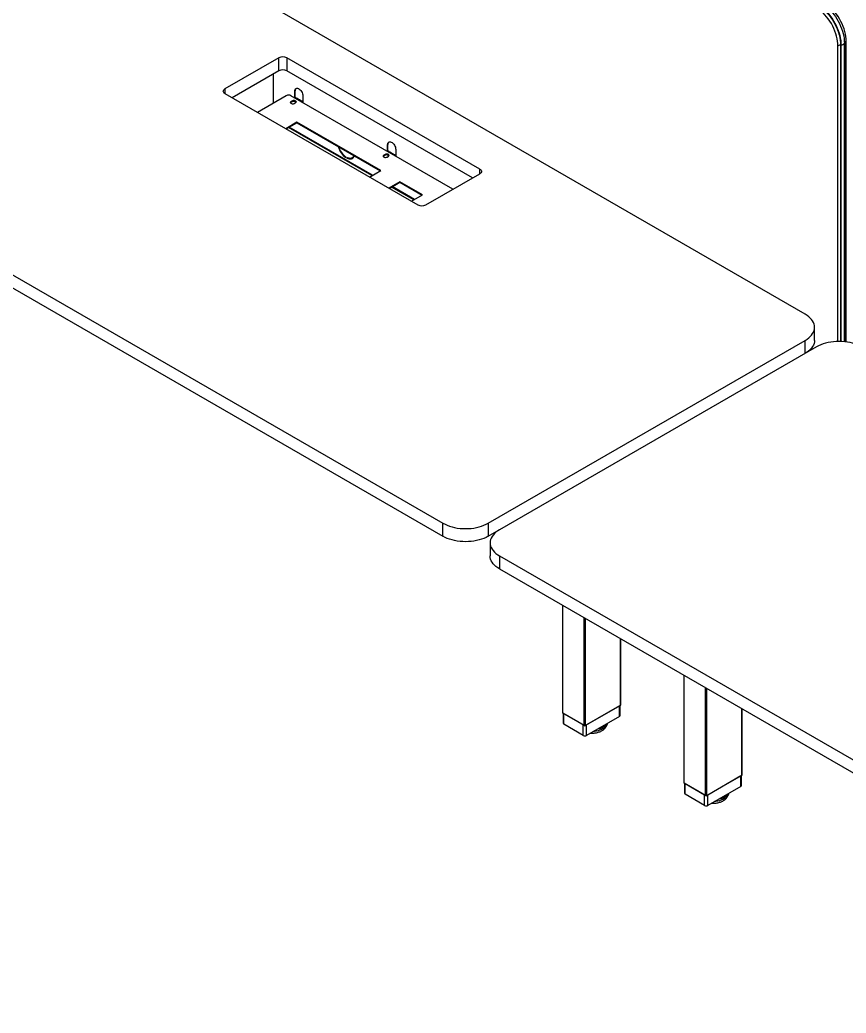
# Model space of a CAD drawing. Header units: millimetres. Extents: x -429 to 16771, y -1239 to 5751.
# Drawn here: x 13625 to 14916, y -928 to 624 of the extents above; entities that cross this region are included whole.
import ezdxf

# ---------------------------------------------------------------- set-up
doc = ezdxf.new("R2010")
doc.units = ezdxf.units.MM
doc.header["$LTSCALE"] = 100

msp = doc.modelspace()

# ---------------------------------------------------------------- linework, layer by layer
at = {"color": 7, "linetype": 'Continuous', "lineweight": -3}
for p, q in [((14851.75, 164.4), (13649.67, 858.35)), ((14913.04, 589.28), (14915.74, 590.84)), ((14915.74, 121.13), (14915.74, 590.84)), ((14903.02, 583.49), (14907.04, 585.82)), ((14903.02, 121.81), (14903.02, 583.49)), ((14906.99, 585.33), (14906.99, 121.8)), ((14907.26, 585.13), (14907.05, 585.25)), ((14907.05, 585.25), (14907.05, 121.8)), ((14907.25, 586.17), (14907.26, 585.13)), ((14907.26, 585.13), (14907.26, 121.8)), ((14907.73, 585.05), (14907.73, 121.78)), ((14913.05, 588.12), (14913.05, 121.44)), ((14913.06, 121.43), (14913.06, 588.19)), ((14029.74, 565.06), (13945.59, 516.48)), ((14029.74, 544.64), (14029.74, 565.06)), ((14343.69, 391.16), (14042.47, 565.06)), ((14042.47, 565.06), (14042.47, 544.64)), ((14029.74, 544.64), (13956.91, 502.6)), ((14332.38, 377.28), (14042.47, 544.64)), ((13083.98, 531.79), (14286.07, -162.16)), ((14020.76, 539.46), (14020.76, 493.81)), ((14021.04, 539.62), (14021.04, 493.98)), ((13945.59, 516.48), (13945.59, 509.13)), ((14055.19, 513.2), (14054.63, 512.88)), ((14054.63, 503.14), (14054.63, 512.88)), ((14055.19, 503.13), (14055.19, 513.2)), ((13083.98, 511.37), (14286.07, -182.57)), ((13945.59, 509.13), (14246.82, 335.24)), ((14041.41, 505.73), (13996.44, 479.78)), ((14301.68, 359.56), (14048.48, 505.73)), ((14050.95, 497.77), (14048.83, 496.55)), ((14048.83, 495.73), (14050.95, 496.96)), ((14050.95, 496.96), (14050.95, 497.77)), ((14054.42, 503.04), (14053.78, 502.67)), ((14054.42, 503.04), (14056.18, 502.02)), ((14056.98, 502.1), (14055.22, 503.12)), ((14057.6, 501.2), (14056.18, 502.02)), ((14057.6, 501.2), (14059.72, 499.98)), ((14060.52, 500.06), (14058.4, 501.28)), ((14061.13, 499.16), (14059.72, 499.98)), ((14061.13, 499.16), (14063.26, 497.94)), ((14064.06, 498.01), (14061.93, 499.24)), ((14064.67, 497.12), (14063.26, 497.94)), ((14064.67, 497.12), (14066.44, 496.1)), ((14067.24, 496.18), (14065.47, 497.2)), ((14067.36, 505.53), (14067.36, 494.91)), ((14048.83, 495.73), (14048.83, 496.55)), ((14053.78, 493.69), (14055.9, 494.92)), ((14065.8, 495.73), (14066.44, 496.1)), ((14066.37, 495.4), (14066.44, 495.45)), ((14066.44, 495.45), (14066.44, 496.1)), ((14066.44, 495.45), (14067, 495.12)), ((14067, 495.12), (14067.36, 495.32)), ((14067.36, 494.91), (14067, 495.12)), ((14058, 464.32), (14040.61, 454.28)), ((14041.32, 453.87), (14058, 463.5)), ((14175.08, 380.87), (14044.98, 455.98)), ((14176.22, 381.53), (14046.11, 456.64)), ((14188.81, 388.8), (14058, 464.32)), ((14058, 463.5), (14058, 464.32)), ((14058, 463.5), (14188.1, 388.39)), ((14199.37, 419.36), (14198.74, 418.99)), ((14199.37, 419.36), (14201.14, 418.34)), ((14200.15, 429.52), (14199.59, 429.2)), ((14199.59, 419.46), (14199.59, 429.2)), ((14200.15, 419.45), (14200.15, 429.52)), ((14201.94, 418.42), (14200.17, 419.44)), ((14212.31, 421.85), (14212.31, 411.23)), ((14134.53, 409.21), (14134.53, 410.02)), ((14135.95, 409.21), (14135.95, 408.39)), ((14135.95, 408.39), (14136.51, 408.72)), ((14136.51, 408.93), (14136.51, 408.72)), ((14143.88, 408.51), (14144.88, 407.94)), ((14144.24, 408.7), (14144.8, 409.03)), ((14195.91, 414.09), (14193.79, 412.87)), ((14193.79, 412.05), (14195.91, 413.27)), ((14193.79, 412.05), (14193.79, 412.87)), ((14195.91, 413.27), (14195.91, 414.09)), ((14198.74, 410.01), (14200.86, 411.23)), ((14202.56, 417.52), (14201.14, 418.34)), ((14202.56, 417.52), (14204.68, 416.29)), ((14205.48, 416.37), (14203.36, 417.6)), ((14206.09, 415.48), (14204.68, 416.29)), ((14206.09, 415.48), (14208.21, 414.25)), ((14209.01, 414.33), (14206.89, 415.56)), ((14209.63, 413.44), (14208.21, 414.25)), ((14209.63, 413.44), (14211.39, 412.42)), ((14212.19, 412.5), (14210.43, 413.52)), ((14210.76, 412.05), (14211.39, 412.42)), ((14211.32, 411.72), (14211.39, 411.76)), ((14211.39, 411.76), (14211.39, 412.42)), ((14211.39, 411.76), (14211.96, 411.44)), ((14211.96, 411.44), (14212.31, 411.64)), ((14212.31, 411.23), (14211.96, 411.44)), ((14171.43, 378.76), (14188.81, 388.8)), ((14343.69, 383.81), (14343.69, 391.16)), ((14259.55, 335.24), (14343.69, 383.81)), ((14218.86, 371.45), (14201.48, 361.41)), ((14202.18, 361), (14218.86, 370.63)), ((14240.49, 343.12), (14205.84, 363.12)), ((14241.62, 343.77), (14206.98, 363.77)), ((14254.22, 351.04), (14218.86, 371.45)), ((14218.86, 370.63), (14218.86, 371.45)), ((14218.86, 370.63), (14253.51, 350.63)), ((14236.83, 341), (14254.22, 351.04)), ((14866.4, 123.58), (14866.4, 143.99)), ((14356.78, -162.16), (14851.75, 123.58)), ((14869.43, 113.38), (14374.45, -172.36)), ((14851.75, 103.17), (14851.75, 123.58)), ((14286.07, -182.57), (14286.07, -162.16)), ((14356.78, -162.16), (14356.78, -182.57)), ((14356.78, -182.57), (14374.01, -172.63)), ((14359.81, -192.78), (14359.81, -213.19)), ((14374.45, -213.19), (15576.53, -907.13)), ((14374.45, -213.19), (14374.45, -233.6)), ((14374.45, -233.6), (15576.53, -927.55)), ((14473.01, -290.49), (14473.01, -458.39)), ((14473.45, -459), (14473.45, -290.75)), ((14506.68, -478.19), (14506.68, -309.93)), ((14508.8, -478.19), (14508.8, -311.16)), ((14563.25, -446.76), (14563.25, -342.59)), ((14563.69, -446.14), (14563.69, -342.84)), ((14662.51, -399.89), (14662.51, -567.79)), ((14662.95, -568.4), (14662.95, -400.15)), ((14696.19, -587.59), (14696.19, -419.33)), ((14698.31, -587.59), (14698.31, -420.56)), ((14563.25, -446.76), (14508.8, -478.19)), ((14561.84, -447.57), (14510.22, -477.37)), ((14561.84, -463.9), (14561.84, -447.57)), ((14562.86, -462.47), (14562.86, -446.98)), ((14506.68, -478.19), (14473.45, -459)), ((14473.84, -459.23), (14473.84, -474.72)), ((14505.27, -477.37), (14474.86, -459.82)), ((14474.86, -476.15), (14474.86, -459.82)), ((14561.84, -463.9), (14510.22, -493.7)), ((14752.76, -556.16), (14752.76, -451.99)), ((14753.19, -555.54), (14753.19, -452.24)), ((14505.27, -493.7), (14474.86, -476.15)), ((14505.27, -493.7), (14505.27, -477.37)), ((14510.22, -493.7), (14510.22, -477.37)), ((14752.76, -556.16), (14698.31, -587.59)), ((14751.34, -556.97), (14699.72, -586.77)), ((14751.34, -573.3), (14751.34, -556.97)), ((14752.37, -571.87), (14752.37, -556.38)), ((14696.19, -587.59), (14662.95, -568.4)), ((14663.34, -568.63), (14663.34, -584.12)), ((14694.77, -586.77), (14664.37, -569.22)), ((14664.37, -585.55), (14664.37, -569.22)), ((14751.34, -573.3), (14699.72, -603.1)), ((14694.77, -603.1), (14664.37, -585.55)), ((14694.77, -603.1), (14694.77, -586.77)), ((14699.72, -603.1), (14699.72, -586.77))]:
    msp.add_line(p, q, dxfattribs=at)
at = {"color": 7, "linetype": 'Continuous', "lineweight": -3, "flags": 128}
for points in [[(14915.74, 590.84), (14915.61, 594.48), (14915.21, 598.24), (14914.54, 602.1), (14913.61, 606.04), (14912.43, 610.01), (14911.01, 613.99), (14909.35, 617.95), (14907.47, 621.86), (14905.39, 625.69), (14903.11, 629.41), (14900.67, 632.99), (14898.07, 636.4), (14895.33, 639.63), (14892.48, 642.64), (14889.54, 645.41), (14886.53, 647.92), (14883.47, 650.15), (14880.39, 652.08)], [(14903.02, 583.49), (14902.88, 587.13), (14902.48, 590.89), (14901.81, 594.76), (14900.88, 598.69), (14899.7, 602.66), (14898.28, 606.64), (14896.62, 610.6), (14894.74, 614.51), (14892.66, 618.34), (14890.39, 622.06), (14887.94, 625.64), (14885.34, 629.06), (14882.6, 632.28), (14879.75, 635.29), (14876.81, 638.06), (14873.8, 640.57), (14870.74, 642.8), (14867.66, 644.73)], [(14871.2, 647.34), (14874.32, 645.38), (14877.42, 643.12), (14880.47, 640.58), (14883.46, 637.77), (14886.35, 634.72), (14889.12, 631.45), (14891.76, 627.99), (14894.24, 624.36), (14896.55, 620.58), (14898.66, 616.7), (14900.56, 612.74), (14902.24, 608.72), (14903.69, 604.68), (14904.88, 600.66), (14905.82, 596.67), (14906.5, 592.75), (14906.91, 588.94), (14907.05, 585.25)], [(14871.36, 648.03), (14874.37, 646.16), (14877.35, 644), (14880.29, 641.59), (14883.17, 638.94), (14885.97, 636.06), (14888.67, 632.98), (14891.25, 629.71), (14893.7, 626.28), (14895.99, 622.72), (14898.12, 619.04), (14900.06, 615.27), (14901.8, 611.43), (14903.34, 607.57), (14904.66, 603.69), (14905.76, 599.82), (14906.61, 596), (14907.23, 592.25), (14907.6, 588.59), (14907.73, 585.05)], [(14871.58, 647.37), (14874.34, 645.62), (14877.46, 643.34), (14880.53, 640.78), (14883.53, 637.96), (14886.44, 634.89), (14889.23, 631.6), (14891.88, 628.12), (14894.38, 624.46), (14896.7, 620.67), (14898.82, 616.77), (14900.74, 612.78), (14902.43, 608.74), (14903.88, 604.68), (14905.08, 600.63), (14906.03, 596.61), (14906.71, 592.67), (14907.12, 588.84), (14907.25, 586.17)], [(14876.69, 651.11), (14879.69, 649.23), (14882.67, 647.08), (14885.61, 644.67), (14888.49, 642.01), (14891.29, 639.14), (14893.99, 636.05), (14896.57, 632.79), (14899.02, 629.36), (14901.31, 625.79), (14903.44, 622.11), (14905.38, 618.34), (14907.13, 614.51), (14908.67, 610.64), (14909.99, 606.76), (14911.08, 602.9), (14911.94, 599.07), (14912.55, 595.32), (14912.92, 591.66), (14913.05, 588.12)], [(14913.06, 588.19), (14913.06, 588.16), (14913.05, 588.12)], [(13945.59, 509.13), (13944.47, 509.92), (13943.64, 510.82), (13943.13, 511.79), (13942.96, 512.81), (13943.13, 513.82), (13943.64, 514.79), (13944.47, 515.69), (13945.59, 516.48)], [(14054.63, 512.88), (14054.77, 514.33), (14055.18, 515.55), (14055.84, 516.5), (14056.73, 517.12), (14057.81, 517.4), (14059.03, 517.33), (14060.33, 516.9), (14061.66, 516.13), (14062.96, 515.06), (14064.17, 513.73), (14065.25, 512.21), (14066.14, 510.55), (14066.81, 508.84), (14067.22, 507.14), (14067.36, 505.53)], [(14055.9, 494.92), (14056.6, 495.49), (14056.91, 496.17), (14056.81, 496.87), (14056.29, 497.5), (14055.43, 498), (14054.33, 498.3), (14053.12, 498.36), (14051.95, 498.18), (14050.95, 497.77)], [(14050.95, 496.96), (14051.95, 497.36), (14053.12, 497.54), (14054.33, 497.48), (14055.43, 497.18), (14056.29, 496.69), (14056.81, 496.05), (14056.85, 495.94)], [(14055.76, 496.87), (14054.72, 497.33), (14054, 497.52)], [(14056.85, 495.91), (14056.55, 496.27), (14055.76, 496.87)], [(14048.83, 496.55), (14048.13, 495.97), (14047.82, 495.3), (14047.92, 494.6), (14048.44, 493.96), (14049.3, 493.46), (14050.4, 493.17), (14051.61, 493.11), (14052.78, 493.29), (14053.78, 493.69)], [(14047.88, 494.71), (14048.13, 495.16), (14048.83, 495.73)], [(14056.63, 495.53), (14056.55, 495.62), (14055.76, 496.22)], [(14199.59, 429.2), (14199.72, 430.64), (14200.14, 431.87), (14200.8, 432.81), (14201.69, 433.44), (14202.77, 433.72), (14203.98, 433.65), (14205.28, 433.21), (14206.62, 432.45), (14207.92, 431.38), (14209.13, 430.05), (14210.21, 428.52), (14211.1, 426.87), (14211.76, 425.15), (14212.17, 423.46), (14212.31, 421.85)], [(14131.67, 412.25), (14133.15, 410.94), (14134.53, 409.91)], [(14147.08, 412.07), (14146.45, 410.86), (14145.45, 409.62), (14144.24, 408.7), (14142.83, 408.11), (14141.27, 407.87), (14139.57, 407.97), (14137.79, 408.42), (14135.95, 409.21)], [(14135.95, 408.39), (14137.9, 407.55), (14139.79, 407.07), (14141.59, 406.95), (14143.25, 407.21), (14144.74, 407.84), (14146.02, 408.81), (14147.08, 410.12), (14147.84, 411.63)], [(14193.79, 412.87), (14193.09, 412.29), (14192.78, 411.61), (14192.88, 410.91), (14193.4, 410.28), (14194.25, 409.78), (14195.36, 409.49), (14196.57, 409.42), (14197.74, 409.61), (14198.74, 410.01)], [(14192.83, 411.03), (14193.09, 411.47), (14193.79, 412.05)], [(14200.86, 411.23), (14201.56, 411.81), (14201.87, 412.49), (14201.76, 413.19), (14201.25, 413.82), (14200.39, 414.32), (14199.29, 414.61), (14198.08, 414.67), (14196.9, 414.49), (14195.91, 414.09)], [(14195.91, 413.27), (14196.9, 413.68), (14198.08, 413.86), (14199.29, 413.8), (14200.39, 413.5), (14201.25, 413), (14201.76, 412.37), (14201.81, 412.25)], [(14200.72, 413.19), (14199.68, 413.65), (14198.96, 413.84)], [(14201.8, 412.23), (14201.51, 412.59), (14200.72, 413.19)], [(14201.59, 411.85), (14201.51, 411.94), (14200.72, 412.54)], [(14343.69, 391.16), (14344.81, 390.37), (14345.65, 389.48), (14346.16, 388.5), (14346.33, 387.49), (14346.16, 386.47), (14345.65, 385.5), (14344.81, 384.6), (14343.69, 383.81)], [(14851.75, 123.58), (14854.7, 125.44), (14857.35, 127.44), (14859.7, 129.56), (14861.71, 131.79), (14863.38, 134.12), (14864.69, 136.52), (14865.64, 138.98), (14866.2, 141.48), (14866.4, 143.99), (14866.2, 146.51), (14865.64, 149.01), (14864.69, 151.46), (14863.38, 153.87), (14861.71, 156.19), (14859.7, 158.43), (14857.35, 160.55), (14854.7, 162.55), (14851.75, 164.4)], [(14866.4, 123.58), (14866.2, 121.06), (14865.64, 118.57), (14864.69, 116.11), (14863.38, 113.71), (14861.71, 111.38), (14859.7, 109.15), (14857.35, 107.02), (14854.7, 105.03), (14852.2, 103.43)], [(14940.14, 113.38), (14936.92, 115.08), (14933.46, 116.61), (14929.78, 117.97), (14925.91, 119.13), (14921.88, 120.09), (14917.72, 120.85), (14913.47, 121.39), (14909.14, 121.72), (14904.78, 121.83), (14900.43, 121.72), (14896.1, 121.39), (14891.84, 120.85), (14887.68, 120.09), (14883.65, 119.13), (14879.78, 117.97), (14876.1, 116.61), (14872.64, 115.08), (14869.43, 113.38)], [(14286.07, -162.16), (14289.28, -163.86), (14292.74, -165.39), (14296.42, -166.75), (14300.29, -167.91), (14304.32, -168.87), (14308.48, -169.63), (14312.74, -170.18), (14317.06, -170.5), (14321.42, -170.61), (14325.78, -170.5), (14330.1, -170.18), (14334.36, -169.63), (14338.52, -168.87), (14342.55, -167.91), (14346.42, -166.75), (14350.1, -165.39), (14353.56, -163.86), (14356.78, -162.16)], [(14356.78, -182.57), (14353.56, -184.27), (14350.1, -185.81), (14346.42, -187.16), (14342.55, -188.32), (14338.52, -189.29), (14334.36, -190.04), (14330.1, -190.59), (14325.78, -190.92), (14321.42, -191.03), (14317.06, -190.92), (14312.74, -190.59), (14308.48, -190.04), (14304.32, -189.29), (14300.29, -188.32), (14296.42, -187.16), (14292.74, -185.81), (14289.28, -184.27), (14286.07, -182.57)], [(14374.45, -172.36), (14371.51, -174.22), (14368.85, -176.22), (14366.51, -178.34), (14364.49, -180.58), (14362.82, -182.9), (14361.51, -185.3), (14360.57, -187.76), (14360, -190.26), (14359.81, -192.78), (14360, -195.29), (14360.57, -197.79), (14361.51, -200.25), (14362.82, -202.65), (14364.49, -204.97), (14366.51, -207.21), (14368.85, -209.33), (14371.51, -211.33), (14374.45, -213.19)], [(14374.45, -233.6), (14371.51, -231.74), (14368.85, -229.74), (14366.51, -227.62), (14364.49, -225.39), (14362.82, -223.06), (14361.51, -220.66), (14360.57, -218.2), (14360, -215.7), (14359.81, -213.19)], [(14542.72, -474.94), (14542.45, -476.05), (14541.74, -477.7), (14540.69, -479.3), (14539.32, -480.81), (14537.64, -482.22), (14535.67, -483.5), (14533.46, -484.63), (14531.02, -485.6), (14528.4, -486.39), (14525.64, -487), (14522.77, -487.41), (14520.85, -487.57)], [(14541.53, -475.63), (14540.69, -476.85), (14539.32, -478.36), (14537.64, -479.77), (14535.67, -481.05), (14533.46, -482.18), (14531.02, -483.15), (14528.4, -483.95), (14526.28, -484.43)], [(14732.23, -584.34), (14731.95, -585.45), (14731.24, -587.1), (14730.2, -588.7), (14728.82, -590.21), (14727.14, -591.62), (14725.18, -592.9), (14722.96, -594.03), (14720.53, -595), (14717.91, -595.79), (14715.14, -596.4), (14712.27, -596.81), (14710.35, -596.97)], [(14731.03, -585.02), (14730.2, -586.25), (14728.82, -587.76), (14727.14, -589.17), (14725.18, -590.45), (14722.96, -591.58), (14720.53, -592.55), (14717.91, -593.34), (14715.79, -593.83)]]:
    msp.add_lwpolyline(points, dxfattribs=at)
at = {"color": 7, "linetype": 'Continuous', "lineweight": -3}
for centre, radius, start, end in [((14907.09, 585.34), 0.1, 185.51136, 245.80878), ((14907.61, 585.8), 0.763, 242.57351, 278.69449), ((14907.54, 591.53), 6.48, 271.68015, 328.31448), ((14036.1, 552.77), 13.83, 62.60967, 117.39033), ((14036.1, 532.36), 13.83, 62.60967, 117.39033), ((14059.78, 513.65), 4.61, 130.56272, 185.49368), ((14044.94, 498.91), 7.69, 62.60967, 117.39033), ((14052.35, 489.53), 7.52, 62.97952, 101.60985), ((14054.89, 502.38), 0.805, 65.69288, 125.61758), ((14056.63, 501.48), 0.699, 350.78596, 129.20329), ((14058.07, 500.55), 0.805, 65.69288, 125.61758), ((14060.16, 499.44), 0.699, 350.78596, 129.20329), ((14061.6, 498.51), 0.805, 65.69288, 125.61758), ((14063.7, 497.39), 0.699, 350.78596, 129.20329), ((14065.14, 496.47), 0.805, 65.69288, 125.61758), ((14066.89, 495.53), 0.724, 49.73343, 128.49886), ((14066.66, 495.17), 0.349, 350.78596, 129.20329), ((14151.76, 433.93), 30.14, 194.90276, 235.12809), ((14150.91, 433.43), 28.57, 195.60819, 235.01787), ((14199.84, 418.7), 0.805, 65.69288, 125.61758), ((14204.74, 429.96), 4.61, 130.56272, 185.49368), ((14141.44, 416.49), 9.21, 237.62188, 292.83499), ((14141.41, 414.74), 6.65, 300.69767, 334.49512), ((14197.3, 405.84), 7.52, 62.97952, 101.60985), ((14201.58, 417.79), 0.699, 350.78596, 129.20329), ((14203.02, 416.87), 0.805, 65.69288, 125.61758), ((14205.12, 415.75), 0.699, 350.78596, 129.20329), ((14206.56, 414.82), 0.805, 65.69288, 125.61758), ((14208.65, 413.71), 0.699, 350.78596, 129.20329), ((14210.1, 412.78), 0.805, 65.69288, 125.61758), ((14211.85, 411.85), 0.724, 49.73343, 128.49886), ((14211.62, 411.49), 0.349, 350.78596, 129.20329), ((14253.18, 347.52), 13.83, 242.60967, 297.39033), ((14562.94, -446.07), 0.754, 294.37466, 354.3052), ((14473.76, -458.32), 0.754, 185.6948, 245.62534), ((14561.11, -462.3), 1.76, 294.37466, 354.3052), ((14475.59, -474.55), 1.76, 185.6948, 245.62534), ((14507.74, -476.14), 2.31, 242.60967, 297.39033), ((14507.74, -488.93), 5.38, 242.60967, 297.39033), ((14752.44, -555.47), 0.754, 294.37466, 354.3052), ((14663.26, -567.71), 0.754, 185.6948, 245.62534), ((14750.61, -571.7), 1.76, 294.37466, 354.3052), ((14665.09, -583.95), 1.76, 185.6948, 245.62534), ((14697.25, -585.54), 2.31, 242.60967, 297.39033), ((14697.25, -598.32), 5.38, 242.60967, 297.39033)]:
    msp.add_arc(centre, radius, start, end, dxfattribs=at)
for points, knots in [([(14516.41, -490.13), (14516.42, -490.13), (14517.35, -490.21), (14519.23, -490.19), (14522, -490.04), (14524.74, -489.66), (14527.41, -489.09), (14529.98, -488.31), (14532.42, -487.33), (14534.71, -486.14), (14536.79, -484.74), (14538.57, -483.2), (14540.02, -481.56), (14541.15, -479.88), (14542.02, -478.06), (14542.57, -476.4), (14542.68, -475.33), (14542.72, -474.94)], [0, 0, 0, 0, 0.0009058, 0.0762422, 0.1516367, 0.2272185, 0.3031591, 0.3796351, 0.4567904, 0.5346761, 0.6131339, 0.6913643, 0.7602971, 0.8269326, 0.8915151, 0.9610374, 1, 1, 1, 1]), ([(14705.96, -599.5), (14706.41, -599.53), (14707.78, -599.61), (14710.09, -599.54), (14712.85, -599.28), (14715.56, -598.81), (14718.18, -598.14), (14720.69, -597.26), (14723.06, -596.17), (14725.26, -594.88), (14727.23, -593.38), (14728.87, -591.76), (14730.17, -590.06), (14731.18, -588.27), (14731.93, -586.35), (14732.16, -584.98), (14732.27, -584.31)], [0, 0, 0, 0, 0.0367129, 0.112054, 0.1875206, 0.2632526, 0.3394315, 0.4162226, 0.4937354, 0.571937, 0.6503959, 0.728137, 0.7958084, 0.8612723, 0.9319152, 1, 1, 1, 1])]:
    msp.add_open_spline(points, degree=3, knots=knots, dxfattribs=at)

doc.saveas('drawing.dxf')
